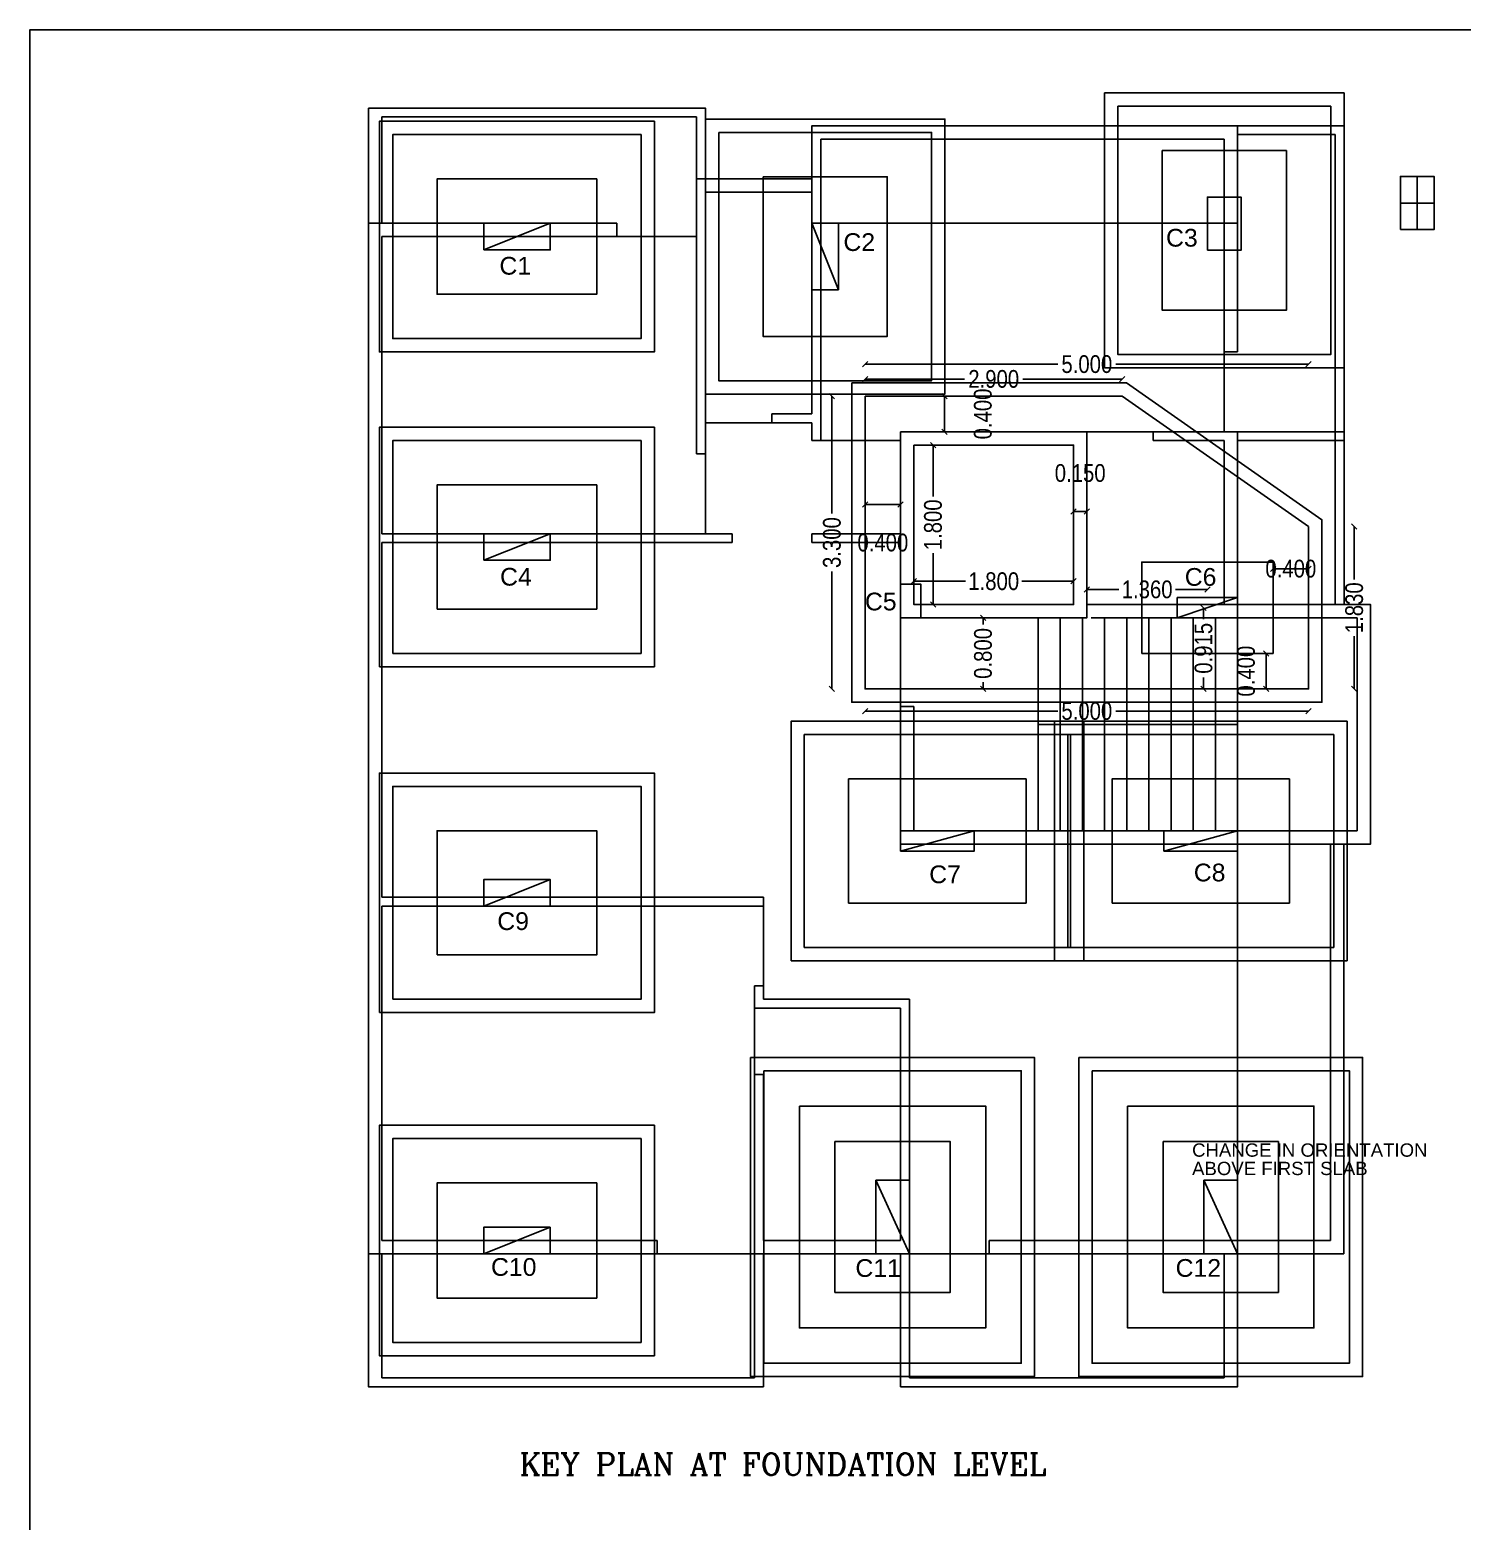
# Model space of a CAD drawing. Extents: x 2200.3 to 2251.6, y 1070.3 to 1107.4.
# Drawn here: x 2200.33 to 2216.48, y 1090.55 to 1107.36 of the extents above; entities that cross this region are included whole.
import ezdxf

# ---------------------------------------------------------------- set-up
doc = ezdxf.new("R2010")
doc.units = 0
doc.linetypes.add('DASHED', pattern=[0])
doc.layers.get('0').update_dxf_attribs({"linetype": 'CONTINUOUS'})
doc.layers.get('DEFPOINTS').update_dxf_attribs({"linetype": 'CONTINUOUS'})
doc.layers.add('WALL', color=7, linetype='CONTINUOUS')
doc.styles.add('AA', font='arial.ttf')
doc.styles.add('AN', font='ARIALN.TTF')
doc.styles.add('ROMANC', font='romanc.shx')
doc.styles.add('ROMANS', font='arial.ttf')
doc.dimstyles.new('DIM', dxfattribs={"dimtxt": 0.2, "dimasz": 0.06, "dimexe": 0.05, "dimexo": 0.3, "dimgap": 0.05, "dimtad": 0, "dimlfac": -1, "dimzin": 1, "dimtxsty": 'AN', "dimblk1": 'OBLIQUE', "dimblk2": 'OBLIQUE', "dimsah": 1, "dimcen": 0.001, "dimse1": 1, "dimse2": 1, "dimclrd": 252, "dimclre": 256, "dimclrt": 1, "dimazin": 3, "dimtfac": 1, "dimtofl": 0, "dimtmove": 0, "dimatfit": 3, "dimtolj": 1, "dimtzin": 1})

# ---------------------------------------------------------------- blocks, each defined once
blk = doc.blocks.new('_OBLIQUE')
at = {"color": 0, "linetype": 'BYBLOCK'}
blk.add_line((-0.5, -0.5), (0.5, 0.5), dxfattribs=at)
blk = doc.blocks.new('*D118')
at = {"layer": 'DEFPOINTS', "color": 0, "linetype": 'DASHED'}
for p in [(2212.102, 1101.934), (2212.102, 1101.934), (2212.252, 1101.934)]:
    blk.add_point(p, dxfattribs=at)
at = {"layer": 'WALL', "color": 252}
blk.add_line((2212.252, 1101.934), (2212.102, 1101.934), dxfattribs=at)
at = {"layer": 'WALL', "color": 252, "linetype": 'DASHED', "xscale": 0.06, "yscale": 0.06, "zscale": 0.06, "rotation": 180}
blk.add_blockref('_OBLIQUE', (2212.102, 1101.934), dxfattribs=at)
at = {"layer": 'WALL', "color": 252, "linetype": 'DASHED', "xscale": 0.06, "yscale": 0.06, "zscale": 0.06}
blk.add_blockref('_OBLIQUE', (2212.252, 1101.934), dxfattribs=at)
at = {"layer": 'WALL', "color": 1, "linetype": 'DASHED', "insert": (2212.177, 1102.365), "char_height": 0.2, "attachment_point": 5, "style": 'AN'}
blk.add_mtext('\\A1;0.150', dxfattribs=at)
blk = doc.blocks.new('*D131')
at = {"layer": 'DEFPOINTS', "color": 0, "linetype": 'DASHED'}
for p in [(2210.302, 1102.682), (2210.518, 1102.682), (2210.302, 1100.882)]:
    blk.add_point(p, dxfattribs=at)
at = {"layer": 'WALL', "color": 252}
for p, q in [((2210.518, 1102.682), (2210.518, 1102.101)), ((2210.518, 1100.882), (2210.518, 1101.463))]:
    blk.add_line(p, q, dxfattribs=at)
at = {"layer": 'WALL', "color": 252, "linetype": 'DASHED', "xscale": 0.06, "yscale": 0.06, "zscale": 0.06}
for p, rotation in [((2210.518, 1102.682), 90), ((2210.518, 1100.882), 270)]:
    blk.add_blockref('_OBLIQUE', p, dxfattribs=dict(at, rotation=rotation))
at = {"layer": 'WALL', "color": 1, "linetype": 'DASHED', "insert": (2210.518, 1101.782), "char_height": 0.2, "attachment_point": 5, "rotation": 90, "style": 'AN'}
blk.add_mtext('\\A1;1.800', dxfattribs=at)
blk = doc.blocks.new('*D132')
at = {"layer": 'DEFPOINTS', "color": 0, "linetype": 'DASHED'}
for p in [(2210.302, 1101.145), (2210.302, 1100.882), (2212.102, 1100.882)]:
    blk.add_point(p, dxfattribs=at)
at = {"layer": 'WALL', "color": 252}
for p, q in [((2210.302, 1101.145), (2210.883, 1101.145)), ((2212.102, 1101.145), (2211.52, 1101.145))]:
    blk.add_line(p, q, dxfattribs=at)
at = {"layer": 'WALL', "color": 252, "linetype": 'DASHED', "xscale": 0.06, "yscale": 0.06, "zscale": 0.06, "rotation": 180}
blk.add_blockref('_OBLIQUE', (2210.302, 1101.145), dxfattribs=at)
at = {"layer": 'WALL', "color": 252, "linetype": 'DASHED', "xscale": 0.06, "yscale": 0.06, "zscale": 0.06}
blk.add_blockref('_OBLIQUE', (2212.102, 1101.145), dxfattribs=at)
at = {"layer": 'WALL', "color": 1, "linetype": 'DASHED', "insert": (2211.202, 1101.145), "char_height": 0.2, "attachment_point": 5, "style": 'AN'}
blk.add_mtext('\\A1;1.800', dxfattribs=at)
blk = doc.blocks.new('*D114')
at = {"layer": 'DEFPOINTS', "color": 0, "linetype": 'DASHED'}
for p in [(2209.752, 1103.232), (2209.378, 1099.932), (2209.752, 1099.932)]:
    blk.add_point(p, dxfattribs=at)
at = {"layer": 'WALL', "color": 252}
for p, q in [((2209.378, 1103.232), (2209.378, 1101.909)), ((2209.378, 1099.932), (2209.378, 1101.256))]:
    blk.add_line(p, q, dxfattribs=at)
at = {"layer": 'WALL', "color": 252, "linetype": 'DASHED', "xscale": 0.06, "yscale": 0.06, "zscale": 0.06}
for p, rotation in [((2209.378, 1103.232), 90), ((2209.378, 1099.932), 270)]:
    blk.add_blockref('_OBLIQUE', p, dxfattribs=dict(at, rotation=rotation))
at = {"layer": 'WALL', "color": 1, "linetype": 'DASHED', "insert": (2209.378, 1101.582), "char_height": 0.2, "attachment_point": 5, "rotation": 90, "style": 'AN'}
blk.add_mtext('\\A1;3.300', dxfattribs=at)
blk = doc.blocks.new('*D115')
at = {"layer": 'DEFPOINTS', "color": 0, "linetype": 'DASHED'}
for p in [(2214.752, 1103.593), (2209.752, 1103.232), (2214.752, 1103.232)]:
    blk.add_point(p, dxfattribs=at)
at = {"layer": 'WALL', "color": 252}
for p, q in [((2209.752, 1103.593), (2211.925, 1103.593)), ((2214.752, 1103.593), (2212.578, 1103.593))]:
    blk.add_line(p, q, dxfattribs=at)
at = {"layer": 'WALL', "color": 252, "linetype": 'DASHED', "xscale": 0.06, "yscale": 0.06, "zscale": 0.06, "rotation": 180}
blk.add_blockref('_OBLIQUE', (2209.752, 1103.593), dxfattribs=at)
at = {"layer": 'WALL', "color": 252, "linetype": 'DASHED', "xscale": 0.06, "yscale": 0.06, "zscale": 0.06}
blk.add_blockref('_OBLIQUE', (2214.752, 1103.593), dxfattribs=at)
at = {"layer": 'WALL', "color": 1, "linetype": 'DASHED', "insert": (2212.252, 1103.593), "char_height": 0.2, "attachment_point": 5, "style": 'AN'}
blk.add_mtext('\\A1;5.000', dxfattribs=at)
blk = doc.blocks.new('*D127')
at = {"layer": 'DEFPOINTS', "color": 0, "linetype": 'DASHED'}
for p in [(2209.752, 1102.012), (2209.752, 1102.012), (2210.152, 1102.012)]:
    blk.add_point(p, dxfattribs=at)
at = {"layer": 'WALL', "color": 252}
blk.add_line((2210.152, 1102.012), (2209.752, 1102.012), dxfattribs=at)
at = {"layer": 'WALL', "color": 252, "linetype": 'DASHED', "xscale": 0.06, "yscale": 0.06, "zscale": 0.06, "rotation": 180}
blk.add_blockref('_OBLIQUE', (2209.752, 1102.012), dxfattribs=at)
at = {"layer": 'WALL', "color": 252, "linetype": 'DASHED', "xscale": 0.06, "yscale": 0.06, "zscale": 0.06}
blk.add_blockref('_OBLIQUE', (2210.152, 1102.012), dxfattribs=at)
at = {"layer": 'WALL', "color": 1, "linetype": 'DASHED', "insert": (2209.952, 1101.581), "char_height": 0.2, "attachment_point": 5, "style": 'AN'}
blk.add_mtext('\\A1;0.400', dxfattribs=at)
blk = doc.blocks.new('*D128')
at = {"layer": 'DEFPOINTS', "color": 0, "linetype": 'DASHED'}
for p in [(2211.241, 1100.732), (2211.082, 1099.932), (2211.241, 1099.932)]:
    blk.add_point(p, dxfattribs=at)
at = {"layer": 'WALL', "color": 252}
for p, q in [((2211.082, 1100.732), (2211.082, 1100.659)), ((2211.082, 1099.932), (2211.082, 1100.006))]:
    blk.add_line(p, q, dxfattribs=at)
at = {"layer": 'WALL', "color": 252, "linetype": 'DASHED', "xscale": 0.06, "yscale": 0.06, "zscale": 0.06}
for p, rotation in [((2211.082, 1100.732), 90), ((2211.082, 1099.932), 270)]:
    blk.add_blockref('_OBLIQUE', p, dxfattribs=dict(at, rotation=rotation))
at = {"layer": 'WALL', "color": 1, "linetype": 'DASHED', "insert": (2211.082, 1100.332), "char_height": 0.2, "attachment_point": 5, "rotation": 90, "style": 'AN'}
blk.add_mtext('\\A1;0.800', dxfattribs=at)
blk = doc.blocks.new('*D116')
at = {"layer": 'DEFPOINTS', "color": 0, "linetype": 'DASHED'}
for p in [(2212.252, 1101.163), (2213.612, 1101.053), (2213.612, 1101.053)]:
    blk.add_point(p, dxfattribs=at)
at = {"layer": 'WALL', "color": 252}
for p, q in [((2212.252, 1101.053), (2212.613, 1101.053)), ((2213.612, 1101.053), (2213.25, 1101.053))]:
    blk.add_line(p, q, dxfattribs=at)
at = {"layer": 'WALL', "color": 252, "linetype": 'DASHED', "xscale": 0.06, "yscale": 0.06, "zscale": 0.06, "rotation": 180}
blk.add_blockref('_OBLIQUE', (2212.252, 1101.053), dxfattribs=at)
at = {"layer": 'WALL', "color": 252, "linetype": 'DASHED', "xscale": 0.06, "yscale": 0.06, "zscale": 0.06}
blk.add_blockref('_OBLIQUE', (2213.612, 1101.053), dxfattribs=at)
at = {"layer": 'WALL', "color": 1, "linetype": 'DASHED', "insert": (2212.932, 1101.053), "char_height": 0.2, "attachment_point": 5, "style": 'AN'}
blk.add_mtext('\\A1;1.360', dxfattribs=at)
blk = doc.blocks.new('*D129')
at = {"layer": 'DEFPOINTS', "color": 0, "linetype": 'DASHED'}
for p in [(2214.752, 1101.287), (2214.352, 1101.05), (2214.752, 1101.05)]:
    blk.add_point(p, dxfattribs=at)
at = {"layer": 'WALL', "color": 252}
blk.add_line((2214.352, 1101.287), (2214.752, 1101.287), dxfattribs=at)
at = {"layer": 'WALL', "color": 252, "linetype": 'DASHED', "xscale": 0.06, "yscale": 0.06, "zscale": 0.06, "rotation": 180}
blk.add_blockref('_OBLIQUE', (2214.352, 1101.287), dxfattribs=at)
at = {"layer": 'WALL', "color": 252, "linetype": 'DASHED', "xscale": 0.06, "yscale": 0.06, "zscale": 0.06}
blk.add_blockref('_OBLIQUE', (2214.752, 1101.287), dxfattribs=at)
at = {"layer": 'WALL', "color": 1, "linetype": 'DASHED', "insert": (2214.552, 1101.287), "char_height": 0.2, "attachment_point": 5, "style": 'AN'}
blk.add_mtext('\\A1;0.400', dxfattribs=at)
blk = doc.blocks.new('*D130')
at = {"layer": 'DEFPOINTS', "color": 0, "linetype": 'DASHED'}
for p in [(2214.275, 1100.332), (2214.275, 1099.932), (2214.275, 1099.932)]:
    blk.add_point(p, dxfattribs=at)
at = {"layer": 'WALL', "color": 252}
blk.add_line((2214.275, 1100.332), (2214.275, 1099.932), dxfattribs=at)
at = {"layer": 'WALL', "color": 252, "linetype": 'DASHED', "xscale": 0.06, "yscale": 0.06, "zscale": 0.06}
for p, rotation in [((2214.275, 1100.332), 90), ((2214.275, 1099.932), 270)]:
    blk.add_blockref('_OBLIQUE', p, dxfattribs=dict(at, rotation=rotation))
at = {"layer": 'WALL', "color": 1, "linetype": 'DASHED', "insert": (2214.047, 1100.132), "char_height": 0.2, "attachment_point": 5, "rotation": 90, "style": 'AN'}
blk.add_mtext('\\A1;0.400', dxfattribs=at)
blk = doc.blocks.new('*D117')
at = {"layer": 'DEFPOINTS', "color": 0, "linetype": 'DASHED'}
for p in [(2210.643, 1103.232), (2210.649, 1103.232), (2210.643, 1102.832)]:
    blk.add_point(p, dxfattribs=at)
at = {"layer": 'WALL', "color": 252}
blk.add_line((2210.649, 1102.832), (2210.649, 1103.232), dxfattribs=at)
at = {"layer": 'WALL', "color": 252, "linetype": 'DASHED', "xscale": 0.06, "yscale": 0.06, "zscale": 0.06}
for p, rotation in [((2210.649, 1103.232), 90), ((2210.649, 1102.832), 270)]:
    blk.add_blockref('_OBLIQUE', p, dxfattribs=dict(at, rotation=rotation))
at = {"layer": 'WALL', "color": 1, "linetype": 'DASHED', "insert": (2211.08, 1103.032), "char_height": 0.2, "attachment_point": 5, "rotation": 90, "style": 'AN'}
blk.add_mtext('\\A1;0.400', dxfattribs=at)
blk = doc.blocks.new('*D125')
at = {"layer": 'DEFPOINTS', "color": 0, "linetype": 'DASHED'}
for p in [(2214.752, 1101.762), (2215.267, 1101.762), (2214.752, 1099.932)]:
    blk.add_point(p, dxfattribs=at)
at = {"layer": 'WALL', "color": 252}
for p, q in [((2215.267, 1101.762), (2215.267, 1101.166)), ((2215.267, 1099.932), (2215.267, 1100.528))]:
    blk.add_line(p, q, dxfattribs=at)
at = {"layer": 'WALL', "color": 252, "linetype": 'DASHED', "xscale": 0.06, "yscale": 0.06, "zscale": 0.06}
for p, rotation in [((2215.267, 1101.762), 90), ((2215.267, 1099.932), 270)]:
    blk.add_blockref('_OBLIQUE', p, dxfattribs=dict(at, rotation=rotation))
at = {"layer": 'WALL', "color": 1, "linetype": 'DASHED', "insert": (2215.267, 1100.847), "char_height": 0.2, "attachment_point": 5, "rotation": 90, "style": 'AN'}
blk.add_mtext('\\A1;1.830', dxfattribs=at)
blk = doc.blocks.new('*D126')
at = {"layer": 'DEFPOINTS', "color": 0, "linetype": 'DASHED'}
for p in [(2209.752, 1103.426), (2209.752, 1103.232), (2212.652, 1103.232)]:
    blk.add_point(p, dxfattribs=at)
at = {"layer": 'WALL', "color": 252}
for p, q in [((2209.752, 1103.426), (2210.874, 1103.426)), ((2212.652, 1103.426), (2211.53, 1103.426))]:
    blk.add_line(p, q, dxfattribs=at)
at = {"layer": 'WALL', "color": 252, "linetype": 'DASHED', "xscale": 0.06, "yscale": 0.06, "zscale": 0.06, "rotation": 180}
blk.add_blockref('_OBLIQUE', (2209.752, 1103.426), dxfattribs=at)
at = {"layer": 'WALL', "color": 252, "linetype": 'DASHED', "xscale": 0.06, "yscale": 0.06, "zscale": 0.06}
blk.add_blockref('_OBLIQUE', (2212.652, 1103.426), dxfattribs=at)
at = {"layer": 'WALL', "color": 1, "linetype": 'DASHED', "insert": (2211.202, 1103.426), "char_height": 0.2, "attachment_point": 5, "style": 'AN'}
blk.add_mtext('\\A1;2.900', dxfattribs=at)
blk = doc.blocks.new('*D139')
at = {"layer": 'DEFPOINTS', "color": 0, "linetype": 'DASHED'}
for p in [(2213.612, 1100.847), (2213.568, 1099.932), (2213.612, 1099.932)]:
    blk.add_point(p, dxfattribs=at)
at = {"layer": 'WALL', "color": 252}
for p, q in [((2213.568, 1100.847), (2213.568, 1100.717)), ((2213.568, 1099.932), (2213.568, 1100.062))]:
    blk.add_line(p, q, dxfattribs=at)
at = {"layer": 'WALL', "color": 252, "linetype": 'DASHED', "xscale": 0.06, "yscale": 0.06, "zscale": 0.06}
for p, rotation in [((2213.568, 1100.847), 90), ((2213.568, 1099.932), 270)]:
    blk.add_blockref('_OBLIQUE', p, dxfattribs=dict(at, rotation=rotation))
at = {"layer": 'WALL', "color": 1, "linetype": 'DASHED', "insert": (2213.568, 1100.39), "char_height": 0.2, "attachment_point": 5, "rotation": 90, "style": 'AN'}
blk.add_mtext('\\A1;0.915', dxfattribs=at)
blk = doc.blocks.new('*D140')
at = {"layer": 'DEFPOINTS', "color": 0, "linetype": 'DASHED'}
for p in [(2209.752, 1099.932), (2214.752, 1099.932), (2209.752, 1099.682)]:
    blk.add_point(p, dxfattribs=at)
at = {"layer": 'WALL', "color": 252}
for p, q in [((2209.752, 1099.682), (2211.925, 1099.682)), ((2214.752, 1099.682), (2212.578, 1099.682))]:
    blk.add_line(p, q, dxfattribs=at)
at = {"layer": 'WALL', "color": 252, "linetype": 'DASHED', "xscale": 0.06, "yscale": 0.06, "zscale": 0.06, "rotation": 180}
blk.add_blockref('_OBLIQUE', (2209.752, 1099.682), dxfattribs=at)
at = {"layer": 'WALL', "color": 252, "linetype": 'DASHED', "xscale": 0.06, "yscale": 0.06, "zscale": 0.06}
blk.add_blockref('_OBLIQUE', (2214.752, 1099.682), dxfattribs=at)
at = {"layer": 'WALL', "color": 1, "linetype": 'DASHED', "insert": (2212.252, 1099.682), "char_height": 0.2, "attachment_point": 5, "style": 'AN'}
blk.add_mtext('\\A1;5.000', dxfattribs=at)

msp = doc.modelspace()

# ---------------------------------------------------------------- linework, layer by layer
at = {"layer": 'WALL', "linetype": 'DASHED'}
for p, q in [((2207.9517, 1106.4821), (2204.1517, 1106.4821)), ((2204.1517, 1105.1821), (2204.1517, 1106.4821)), ((2204.3017, 1106.3821), (2207.8517, 1106.3821)), ((2204.3017, 1106.3821), (2204.3017, 1105.1821)), ((2207.8517, 1105.6821), (2207.8517, 1106.3821)), ((2207.9517, 1106.4821), (2207.9517, 1105.6821)), ((2213.9517, 1106.2821), (2209.1517, 1106.2821)), ((2209.1517, 1106.2821), (2209.1517, 1103.0321)), ((2213.9517, 1103.7321), (2213.9517, 1106.2821)), ((2213.9517, 1106.2821), (2215.1517, 1106.2821)), ((2213.9517, 1106.1821), (2215.0517, 1106.1821)), ((2215.0517, 1106.1821), (2215.0517, 1100.8821)), ((2215.1517, 1100.8821), (2215.1517, 1106.2821)), ((2209.2517, 1106.1321), (2213.8017, 1106.1321)), ((2209.2517, 1106.1321), (2209.2517, 1102.7321)), ((2213.8017, 1103.7321), (2213.8017, 1106.1321)), ((2207.8517, 1105.6821), (2207.8517, 1102.5821)), ((2207.8517, 1105.6821), (2209.1517, 1105.6821)), ((2207.9517, 1105.5321), (2207.9517, 1102.5821)), ((2207.9517, 1105.5321), (2209.1517, 1105.5321)), ((2206.9517, 1105.1821), (2204.1517, 1105.1821)), ((2204.1517, 1105.1821), (2204.1517, 1093.5621)), ((2205.4518, 1104.8821), (2206.2018, 1105.1821)), ((2206.9517, 1105.1821), (2206.9517, 1105.0321)), ((2209.1517, 1105.1821), (2209.4517, 1104.4321)), ((2213.9517, 1105.1821), (2209.2517, 1105.1821)), ((2206.9517, 1105.0321), (2204.3017, 1105.0321)), ((2204.3017, 1105.0321), (2204.3017, 1101.6821)), ((2206.9517, 1105.0321), (2207.8517, 1105.0321)), ((2213.9517, 1103.7321), (2213.8017, 1103.7321)), ((2213.8017, 1103.7321), (2213.8017, 1102.8321)), ((2208.7017, 1103.0321), (2208.7017, 1102.9321)), ((2209.1517, 1103.0321), (2208.7017, 1103.0321)), ((2208.7017, 1102.9321), (2207.9517, 1102.9321)), ((2209.1517, 1102.9321), (2208.7017, 1102.9321)), ((2209.1517, 1102.9321), (2209.1517, 1102.7321)), ((2212.2517, 1102.8321), (2213.0017, 1102.8321)), ((2213.9517, 1102.8321), (2213.0017, 1102.8321)), ((2213.8017, 1102.8321), (2213.0017, 1102.8321)), ((2213.0017, 1102.7321), (2213.0017, 1102.8321)), ((2215.1517, 1102.8321), (2213.9517, 1102.8321)), ((2213.9517, 1102.8321), (2213.9517, 1100.8821)), ((2209.2517, 1102.7321), (2209.1517, 1102.7321)), ((2209.2517, 1102.7321), (2210.1517, 1102.7321)), ((2213.8017, 1102.7321), (2213.0017, 1102.7321)), ((2213.8017, 1102.7321), (2213.0017, 1102.7321)), ((2213.8017, 1100.8821), (2213.8017, 1102.7321)), ((2213.8017, 1102.7321), (2213.8017, 1100.8821)), ((2215.1517, 1102.7321), (2213.9517, 1102.7321)), ((2207.9517, 1102.5821), (2207.8517, 1102.5821)), ((2207.9517, 1102.5821), (2207.9517, 1101.6821)), ((2208.2517, 1101.6821), (2204.3017, 1101.6821)), ((2205.4517, 1101.3821), (2206.2017, 1101.6821)), ((2208.2517, 1101.6821), (2208.2517, 1101.5821)), ((2210.1517, 1101.6821), (2209.1517, 1101.6821)), ((2209.1517, 1101.5821), (2209.1517, 1101.6821)), ((2208.2517, 1101.5821), (2204.3017, 1101.5821)), ((2204.3017, 1101.5821), (2204.3017, 1097.5821)), ((2210.1517, 1101.5821), (2209.1517, 1101.5821)), ((2212.2517, 1100.8821), (2215.4517, 1100.8821)), ((2213.2717, 1100.7321), (2213.9517, 1100.9621)), ((2215.4517, 1098.1821), (2215.4517, 1100.8821)), ((2210.1517, 1099.7321), (2210.1517, 1100.7321)), ((2211.7017, 1098.3321), (2211.7017, 1100.7321)), ((2211.9517, 1098.3321), (2211.9517, 1100.7321)), ((2212.2017, 1098.3321), (2212.2017, 1100.7321)), ((2212.3017, 1100.7321), (2215.3017, 1100.7321)), ((2212.4517, 1098.3321), (2212.4517, 1100.7321)), ((2212.7017, 1098.3321), (2212.7017, 1100.7321)), ((2212.9517, 1098.3321), (2212.9517, 1100.7321)), ((2213.2017, 1098.3321), (2213.2017, 1100.7321)), ((2213.4517, 1098.3321), (2213.4517, 1100.7321)), ((2213.7017, 1098.3321), (2213.7017, 1100.7321)), ((2213.9517, 1098.3321), (2213.9517, 1100.7321)), ((2215.3017, 1098.3321), (2215.3017, 1100.7321)), ((2210.1517, 1099.7321), (2210.1517, 1098.1821)), ((2210.3017, 1099.7321), (2210.1517, 1099.7321)), ((2210.3017, 1099.7321), (2210.3017, 1098.3321)), ((2213.9517, 1099.5321), (2211.7017, 1099.5321)), ((2210.1517, 1098.1021), (2210.9817, 1098.3321)), ((2215.3017, 1098.3321), (2210.3017, 1098.3321)), ((2213.1217, 1098.1021), (2213.9517, 1098.3321)), ((2215.4517, 1098.1821), (2210.1517, 1098.1821)), ((2213.9517, 1098.1821), (2213.9517, 1093.5621)), ((2214.9992, 1098.1821), (2214.9992, 1093.7121)), ((2215.1492, 1098.1821), (2215.1492, 1093.5621)), ((2205.4518, 1097.4821), (2206.2018, 1097.7821)), ((2208.6064, 1097.5821), (2204.3017, 1097.5821)), ((2208.6064, 1097.4821), (2204.3017, 1097.4821)), ((2204.3017, 1097.4821), (2204.3017, 1093.7121)), ((2208.6064, 1097.5821), (2208.6064, 1097.4821)), ((2208.6064, 1096.5821), (2208.6064, 1097.4821)), ((2208.5064, 1096.5821), (2208.6064, 1096.5821)), ((2208.5064, 1096.3321), (2208.5064, 1096.5821)), ((2208.6064, 1096.4321), (2208.6064, 1096.5821)), ((2208.6064, 1096.4321), (2210.2517, 1096.4321)), ((2210.1517, 1096.4321), (2210.2517, 1096.4321)), ((2210.2517, 1096.4321), (2210.2517, 1093.5621)), ((2208.5064, 1096.3321), (2210.1517, 1096.3321)), ((2208.5064, 1095.5821), (2208.5064, 1096.3321)), ((2210.1517, 1096.3321), (2210.1517, 1093.7121)), ((2208.5064, 1095.5821), (2208.6064, 1095.5821)), ((2208.5064, 1093.5621), (2208.5064, 1095.5821)), ((2208.6064, 1093.7121), (2208.6064, 1095.5821)), ((2209.8717, 1094.3921), (2210.2517, 1093.5621)), ((2213.9517, 1093.5621), (2213.5717, 1094.3921)), ((2206.2017, 1093.8621), (2205.4517, 1093.5621)), ((2207.4064, 1093.7121), (2204.3017, 1093.7121)), ((2207.4064, 1093.7121), (2207.4064, 1093.5621)), ((2210.1517, 1093.7121), (2208.6064, 1093.7121)), ((2214.9992, 1093.7121), (2211.1517, 1093.7121)), ((2211.1517, 1093.7121), (2211.1517, 1093.5621)), ((2207.4064, 1093.5621), (2204.1517, 1093.5621)), ((2204.1517, 1093.5621), (2204.1517, 1092.0621)), ((2204.3017, 1093.5621), (2204.3017, 1092.1621)), ((2207.4064, 1093.5621), (2208.5064, 1093.5621)), ((2210.2517, 1093.5621), (2208.5064, 1093.5621)), ((2208.5064, 1092.1621), (2208.5064, 1093.5621)), ((2208.6064, 1092.0621), (2208.6064, 1093.5621)), ((2210.1517, 1093.5621), (2210.1517, 1092.0621)), ((2210.2517, 1093.5621), (2210.2517, 1092.1621)), ((2211.1517, 1093.5621), (2210.2517, 1093.5621)), ((2215.1492, 1093.5621), (2211.1517, 1093.5621)), ((2213.8017, 1093.5621), (2213.8017, 1092.1621)), ((2213.9517, 1093.5621), (2213.9517, 1092.0621)), ((2204.1517, 1092.0621), (2208.6064, 1092.0621)), ((2208.5064, 1092.1621), (2204.3017, 1092.1621)), ((2213.9517, 1092.0621), (2210.1517, 1092.0621)), ((2213.8017, 1092.1621), (2210.2517, 1092.1621))]:
    msp.add_line(p, q, dxfattribs=at)
at = {"layer": 'WALL', "color": 1, "linetype": 'DASHED'}
for p, q in [((2215.9769, 1105.7106), (2215.9769, 1105.1106)), ((2215.7869, 1105.4106), (2216.1669, 1105.4106))]:
    msp.add_line(p, q, dxfattribs=at)
at = {"layer": 'WALL', "linetype": 'DASHED'}
for points in [[(2200.3345, 1070.2836), (2251.6345, 1070.2836), (2251.6345, 1107.3636), (2200.3345, 1107.3636)], [(2212.4518, 1106.6522), (2215.1518, 1106.6522), (2215.1518, 1103.5522), (2212.4518, 1103.5522)], [(2204.1517, 1106.4821), (2207.9517, 1106.4821), (2207.9517, 1105.6821), (2209.1517, 1105.6821), (2209.1517, 1106.2821), (2215.1517, 1106.2821), (2215.1517, 1100.8821), (2215.4517, 1100.8821), (2215.4517, 1098.1821), (2215.1492, 1098.1821), (2215.1492, 1093.5621), (2213.9517, 1093.5621), (2213.9517, 1092.0621), (2210.1517, 1092.0621), (2210.1517, 1093.5621), (2208.6064, 1093.5621), (2208.6064, 1092.0621), (2204.1517, 1092.0621)], [(2207.9517, 1106.3571), (2210.6517, 1106.3571), (2210.6517, 1103.2571), (2207.9517, 1103.2571)], [(2212.6018, 1106.5022), (2215.0018, 1106.5022), (2215.0018, 1103.7022), (2212.6018, 1103.7022)], [(2207.3768, 1106.3321), (2207.3768, 1103.7321), (2204.2768, 1103.7321), (2204.2768, 1106.3321)], [(2207.2268, 1106.1821), (2207.2268, 1103.8821), (2204.4268, 1103.8821), (2204.4268, 1106.1821)], [(2208.1017, 1106.2071), (2210.5017, 1106.2071), (2210.5017, 1103.4071), (2208.1017, 1103.4071)], [(2213.1018, 1106.0022), (2214.5018, 1106.0022), (2214.5018, 1104.2022), (2213.1018, 1104.2022)], [(2206.7268, 1105.6821), (2206.7268, 1104.3821), (2204.9268, 1104.3821), (2204.9268, 1105.6821)], [(2208.6017, 1105.7071), (2210.0017, 1105.7071), (2210.0017, 1103.9071), (2208.6017, 1103.9071)], [(2205.4518, 1104.8821), (2205.4518, 1105.1821), (2206.2018, 1105.1821), (2206.2018, 1104.8821)], [(2209.1517, 1105.1821), (2209.4517, 1105.1821), (2209.4517, 1104.4321), (2209.1517, 1104.4321)], [(2209.6017, 1103.3821), (2212.699, 1103.3821), (2214.9017, 1101.8402), (2214.9017, 1099.7821), (2209.6017, 1099.7821)], [(2209.7517, 1103.2321), (2212.6517, 1103.2321), (2214.7517, 1101.7621), (2214.7517, 1099.9321), (2209.7517, 1099.9321)], [(2204.2767, 1100.1821), (2204.2767, 1102.8821), (2207.3767, 1102.8821), (2207.3767, 1100.1821)], [(2210.1517, 1102.8321), (2212.2517, 1102.8321), (2212.2517, 1100.7321), (2210.1517, 1100.7321)], [(2204.4267, 1100.3321), (2204.4267, 1102.7321), (2207.2267, 1102.7321), (2207.2267, 1100.3321)], [(2210.3017, 1102.6821), (2212.1017, 1102.6821), (2212.1017, 1100.8821), (2210.3017, 1100.8821)], [(2204.9267, 1100.8321), (2204.9267, 1102.2321), (2206.7267, 1102.2321), (2206.7267, 1100.8321)], [(2205.4517, 1101.3821), (2205.4517, 1101.6821), (2206.2017, 1101.6821), (2206.2017, 1101.3821)], [(2212.8717, 1100.3321), (2212.8717, 1101.3621), (2214.3517, 1101.3621), (2214.3517, 1100.3321)], [(2210.1517, 1100.7321), (2210.3817, 1100.7321), (2210.3817, 1101.1121), (2210.1517, 1101.1121)], [(2213.2717, 1100.7321), (2213.2717, 1100.9621), (2213.9517, 1100.9621), (2213.9517, 1100.7321)], [(2208.9167, 1096.8671), (2208.9167, 1099.5671), (2212.2167, 1099.5671), (2212.2167, 1096.8671)], [(2211.8867, 1096.8671), (2211.8867, 1099.5671), (2215.1867, 1099.5671), (2215.1867, 1096.8671)], [(2209.0667, 1097.0171), (2209.0667, 1099.4171), (2212.0667, 1099.4171), (2212.0667, 1097.0171)], [(2212.0367, 1097.0171), (2212.0367, 1099.4171), (2215.0367, 1099.4171), (2215.0367, 1097.0171)], [(2204.2767, 1096.2821), (2204.2767, 1098.9821), (2207.3767, 1098.9821), (2207.3767, 1096.2821)], [(2204.4267, 1096.4321), (2204.4267, 1098.8321), (2207.2267, 1098.8321), (2207.2267, 1096.4321)], [(2209.5667, 1097.5171), (2209.5667, 1098.9171), (2211.5667, 1098.9171), (2211.5667, 1097.5171)], [(2212.5367, 1097.5171), (2212.5367, 1098.9171), (2214.5367, 1098.9171), (2214.5367, 1097.5171)], [(2204.9267, 1096.9321), (2204.9267, 1098.3321), (2206.7267, 1098.3321), (2206.7267, 1096.9321)], [(2210.1517, 1098.1021), (2210.1517, 1098.3321), (2210.9817, 1098.3321), (2210.9817, 1098.1021)], [(2213.1217, 1098.1021), (2213.1217, 1098.3321), (2213.9517, 1098.3321), (2213.9517, 1098.1021)], [(2205.4518, 1097.4821), (2205.4518, 1097.7821), (2206.2018, 1097.7821), (2206.2018, 1097.4821)], [(2208.4617, 1095.7771), (2211.6617, 1095.7771), (2211.6617, 1092.1771), (2208.4617, 1092.1771)], [(2212.1617, 1095.7771), (2215.3617, 1095.7771), (2215.3617, 1092.1771), (2212.1617, 1092.1771)], [(2208.6117, 1095.6271), (2211.5117, 1095.6271), (2211.5117, 1092.3271), (2208.6117, 1092.3271)], [(2212.3117, 1095.6271), (2215.2117, 1095.6271), (2215.2117, 1092.3271), (2212.3117, 1092.3271)], [(2209.0117, 1095.2271), (2211.1117, 1095.2271), (2211.1117, 1092.7271), (2209.0117, 1092.7271)], [(2212.7117, 1095.2271), (2214.8117, 1095.2271), (2214.8117, 1092.7271), (2212.7117, 1092.7271)], [(2207.3768, 1095.0121), (2207.3768, 1092.4121), (2204.2768, 1092.4121), (2204.2768, 1095.0121)], [(2207.2268, 1094.8621), (2207.2268, 1092.5621), (2204.4268, 1092.5621), (2204.4268, 1094.8621)], [(2209.4117, 1094.8271), (2210.7117, 1094.8271), (2210.7117, 1093.1271), (2209.4117, 1093.1271)], [(2213.1117, 1094.8271), (2214.4117, 1094.8271), (2214.4117, 1093.1271), (2213.1117, 1093.1271)], [(2206.7268, 1094.3621), (2206.7268, 1093.0621), (2204.9268, 1093.0621), (2204.9268, 1094.3621)], [(2209.8717, 1094.3921), (2210.2517, 1094.3921), (2210.2517, 1093.5621), (2209.8717, 1093.5621)], [(2213.9517, 1093.5621), (2213.5717, 1093.5621), (2213.5717, 1094.3921), (2213.9517, 1094.3921)], [(2206.2017, 1093.8621), (2206.2017, 1093.5621), (2205.4517, 1093.5621), (2205.4517, 1093.8621)]]:
    msp.add_lwpolyline(points, close=True, dxfattribs=at)
at = {"layer": 'WALL', "color": 1, "linetype": 'DASHED'}
for points in [[(2215.7869, 1105.1106), (2216.1669, 1105.1106), (2216.1669, 1105.7106), (2215.7869, 1105.7106)], [(2213.6118, 1104.8772), (2213.9918, 1104.8772), (2213.9918, 1105.4772), (2213.6118, 1105.4772)]]:
    msp.add_lwpolyline(points, close=True, dxfattribs=at)

# ---------------------------------------------------------------- texts
at = {"layer": 'WALL', "linetype": 'DASHED'}
for s, height, style, p in [('C2', 0.2, 'AA', (2209.5076, 1104.8701)), ('C3', 0.2, 'AA', (2213.1451, 1104.9191)), ('C1', 0.2, 'AA', (2205.6291, 1104.6031)), ('C4', 0.2, 'AA', (2205.6363, 1101.0966)), ('C6', 0.2, 'AA', (2213.3561, 1101.0945)), ('C5', 0.2, 'AA', (2209.7501, 1100.8172)), ('C7', 0.2, 'AA', (2210.4746, 1097.7411)), ('C8', 0.2, 'AA', (2213.4581, 1097.7616)), ('C9', 0.2, 'AA', (2205.605, 1097.2131)), ('CHANGE IN ORIENTATION', 0.15, 'ROMANS', (2213.4387, 1094.6569)), ('ABOVE FIRST SLAB ', 0.15, 'ROMANS', (2213.4387, 1094.4497)), ('C10', 0.2, 'AA', (2205.5344, 1093.3136)), ('C11', 0.2, 'AA', (2209.6429, 1093.3016)), ('C12', 0.2, 'AA', (2213.2531, 1093.3026)), ('KEY PLAN AT FOUNDATION LEVEL', 0.25, 'ROMANC', (2205.8547, 1091.0648))]:
    msp.add_text(s, height=height, dxfattribs=dict(at, style=style)).set_placement(p)

# ---------------------------------------------------------------- dimensions: what is measured, and where the dimension line sits
for base, p1, p2, picture, middle in [((2214.7517, 1103.5929), (2209.7517, 1103.2321), (2214.7517, 1103.2321), '*D115', (2212.2517, 1103.5929)), ((2209.7517, 1103.4257), (2212.6517, 1103.2321), (2209.7517, 1103.2321), '*D126', (2211.2017, 1103.4257)), ((2212.1017, 1101.9336), (2212.2517, 1101.9336), (2212.1017, 1101.9336), '*D118', (2212.1767, 1102.3649)), ((2209.7517, 1102.0119), (2210.1517, 1102.0119), (2209.7517, 1102.0119), '*D127', (2209.9517, 1101.5805)), ((2210.3017, 1101.1446), (2212.1017, 1100.8821), (2210.3017, 1100.8821), '*D132', (2211.2017, 1101.1446)), ((2213.6117, 1101.0535), (2212.2517, 1101.163), (2213.6117, 1101.0535), '*D116', (2212.9317, 1101.0535)), ((2209.7517, 1099.6824), (2214.7517, 1099.9321), (2209.7517, 1099.9321), '*D140', (2212.2517, 1099.6824))]:
    dim = msp.add_linear_dim(base=base, p1=p1, p2=p2, dimstyle='DIM', override={"dimdec": 3, "dimtdec": 3, "dimfxl": 0.18, "dimfxlon": 1, "dimarcsym": 1}, dxfattribs=at)
    dim.commit()
    dim.dimension.update_dxf_attribs({"geometry": picture, "text_midpoint": middle})
for base, p1, p2, picture, middle in [((2210.6489, 1103.2321), (2210.6433, 1102.8321), (2210.6433, 1103.2321), '*D117', (2211.0802, 1103.0321)), ((2209.3777, 1099.9321), (2209.7517, 1103.2321), (2209.7517, 1099.9321), '*D114', (2209.3777, 1101.5821)), ((2210.5184, 1102.6821), (2210.3017, 1100.8821), (2210.3017, 1102.6821), '*D131', (2210.5184, 1101.7821)), ((2215.2674, 1101.7621), (2214.7517, 1099.9321), (2214.7517, 1101.7621), '*D125', (2215.2674, 1100.8471)), ((2213.5679, 1099.9321), (2213.6117, 1100.8471), (2213.6117, 1099.9321), '*D139', (2213.5679, 1100.3896)), ((2211.082, 1099.9321), (2211.2407, 1100.7321), (2211.2407, 1099.9321), '*D128', (2211.082, 1100.3321)), ((2214.2746, 1099.9321), (2214.2746, 1100.3321), (2214.2746, 1099.9321), '*D130', (2214.0475, 1100.1321))]:
    dim = msp.add_linear_dim(base=base, p1=p1, p2=p2, angle=90, dimstyle='DIM', override={"dimdec": 3, "dimtdec": 3, "dimfxl": 0.18, "dimfxlon": 1, "dimarcsym": 1}, dxfattribs=at)
    dim.commit()
    dim.dimension.update_dxf_attribs({"geometry": picture, "text_midpoint": middle})
dim = msp.add_linear_dim(base=(2214.7517, 1101.2866), p1=(2214.3517, 1101.0498), p2=(2214.7517, 1101.0498), dimstyle='DIM', override={"dimdec": 3, "dimtdec": 3, "dimfxl": 0.18, "dimfxlon": 1, "dimarcsym": 1}, dxfattribs=at)
dim.commit()
dim.dimension.update_dxf_attribs({"geometry": '*D129', "text_midpoint": (2214.5517, 1101.2866), "dimtype": 160})

doc.saveas('drawing.dxf')
